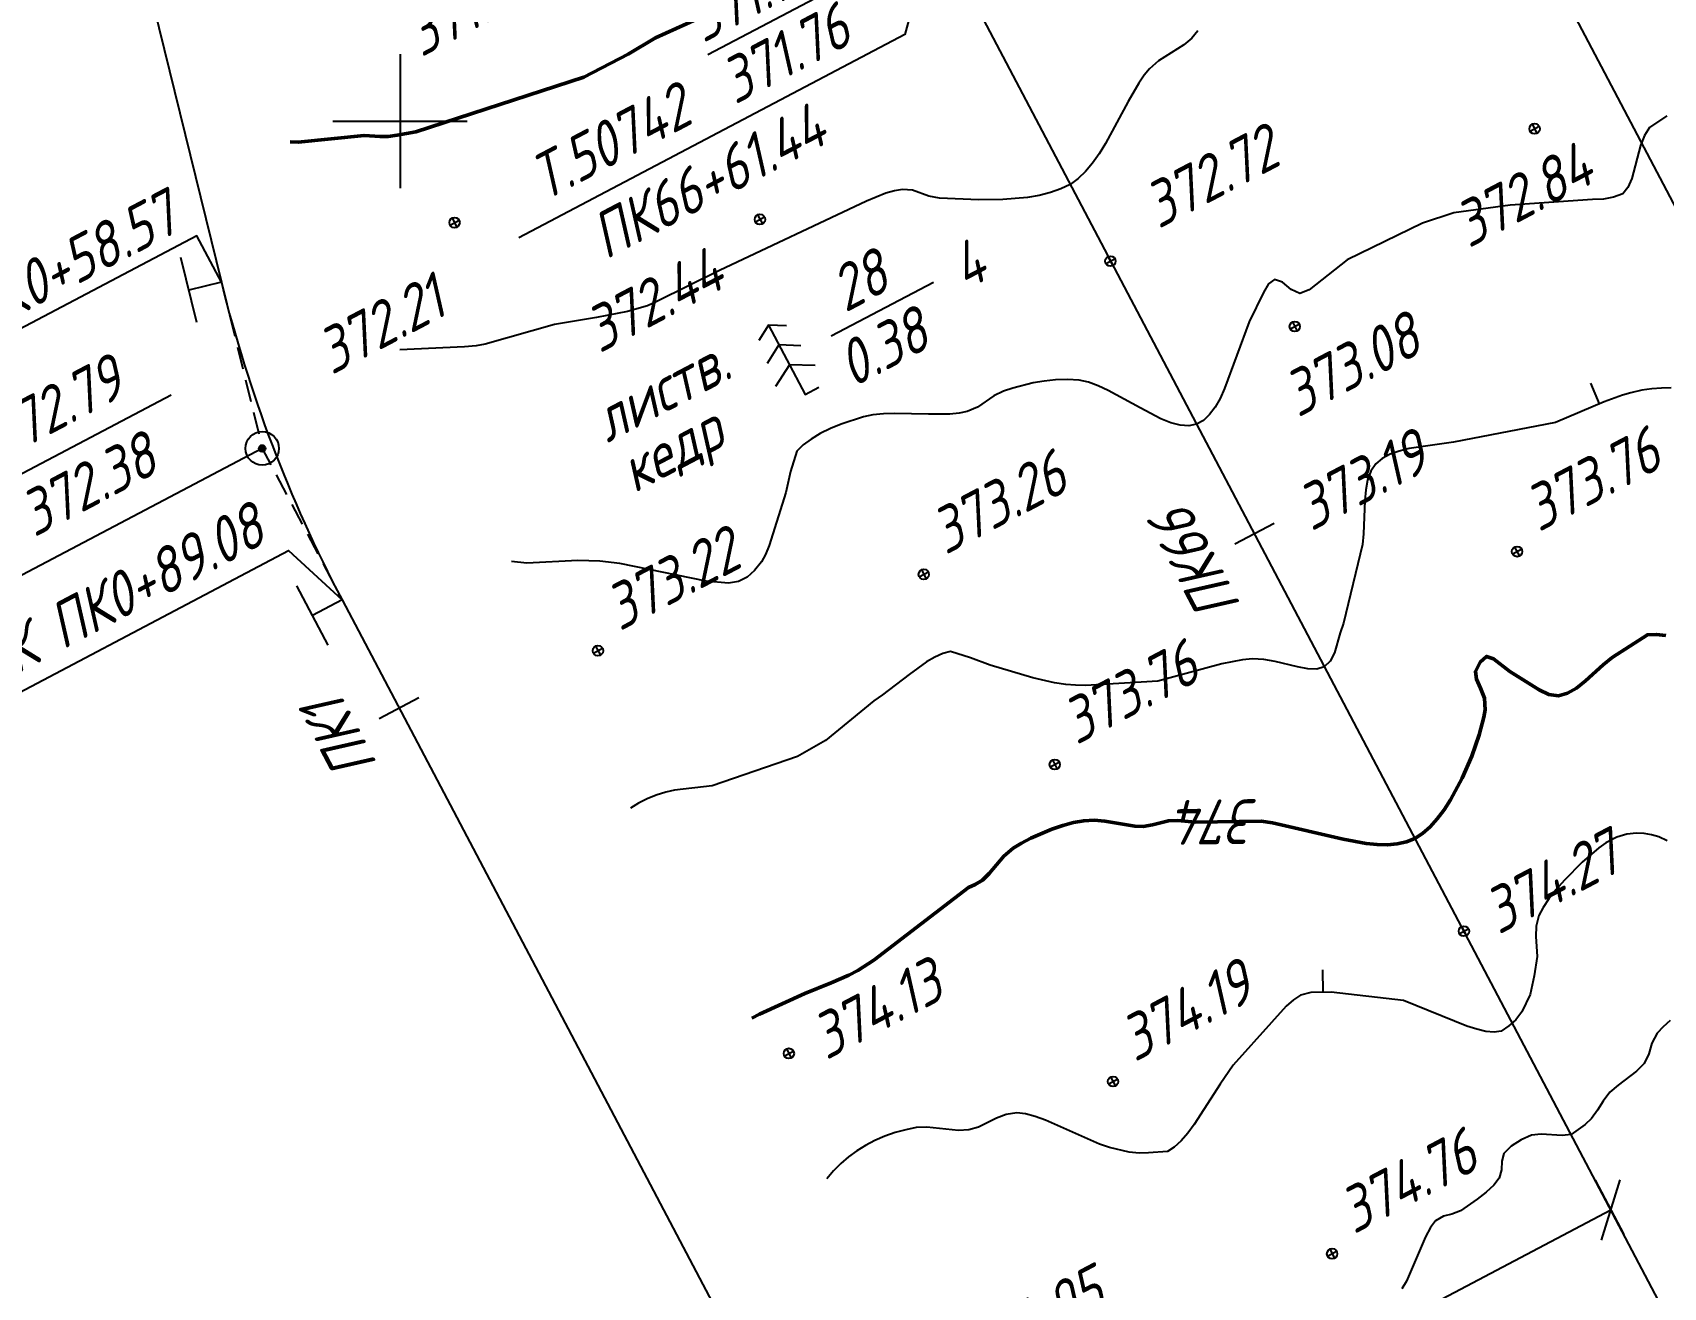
# Model space of a CAD drawing. Extents: x 1519576 to 1520221, y 2185176 to 2185962.
# Drawn here: x 1519767.1 to 1519913.1, y 2185695.7 to 2185807.9 of the extents above; entities that cross this region are included whole.
import ezdxf
from ezdxf.enums import TextEntityAlignment as Align

# ---------------------------------------------------------------- set-up
doc = ezdxf.new("R2010")
doc.units = 0
doc.header["$PDMODE"] = 35
doc.header["$PDSIZE"] = 2
doc.linetypes.add('ИИHidden', pattern=[3, 2, -1])
for name, color, linetype, lineweight in [('ИИ_ГЕОПУНКТ_025', 7, 'Continuous', 25), ('ИИ_ГЕОСЕТКА_025', 3, 'Continuous', 25), ('ИИ_ОТМЕТКА_025', 7, 'Continuous', 25), ('ИИ_ПИКЕТАЖ_025', 7, 'Continuous', 25), ('ИИ_РАЗМЕР_025', 7, 'Continuous', 25), ('ИИ_РЕЛЬЕФ_025', 34, 'Continuous', 25), ('ИИ_РЕЛЬЕФ_050', 34, 'Continuous', 50), ('ИИ_ТРАССА_АД_025', 1, 'Continuous', 25), ('ИИ_ТРАССА_ЛЭП_025', 7, 'Continuous', 25), ('ИИ_ТРАССА_ТРУБ_025', 7, 'Continuous', 25), ('ИИ_УГОДЬЯ_025', 7, 'Continuous', 25)]:
    doc.layers.add(name, color=color, linetype=linetype, lineweight=lineweight)
doc.styles.add('VNIPISIMPLEXCUR', font='simplex.shx', dxfattribs={"width": 0.8, "oblique": 15})
doc.dimstyles.new('ИИ-2000-м-dm$0', dxfattribs={"dimscale": 2, "dimtxt": 2.5, "dimasz": 2.5, "dimexe": 1.25, "dimexo": 0, "dimgap": 1, "dimtad": 1, "dimtoh": 1, "dimzin": 1, "dimdsep": 46, "dimtxsty": 'VNIPISIMPLEXCUR', "dimblk": 'OBLIQUE', "dimcen": 2.5, "dimaunit": 1, "dimadec": 4, "dimazin": 0, "dimtfac": 1, "dimtmove": 1, "dimatfit": 2, "dimfxl": 1, "dimarcsym": 0})
doc.dimstyles.new('ИИ-2000-м-dm$2', dxfattribs={"dimscale": 2, "dimtxt": 2.5, "dimasz": 2.5, "dimexe": 1.25, "dimexo": 0, "dimgap": 1, "dimtad": 2, "dimtoh": 1, "dimzin": 1, "dimdsep": 46, "dimtxsty": 'VNIPISIMPLEXCUR', "dimcen": 2.5, "dimaunit": 1, "dimazin": 0, "dimtfac": 1, "dimtmove": 1, "dimatfit": 2, "dimfxl": 1, "dimarcsym": 0})

# ---------------------------------------------------------------- blocks, each defined once
blk = doc.blocks.new('PICKET')
at = {"color": 0, "linetype": 'Continuous', "lineweight": 25}
for p, q in [((-0.23, 0), (0.23, 0)), ((0, 0.23), (0, -0.23))]:
    blk.add_line(p, q, dxfattribs=at)
blk.add_circle((0, 0), 0.23, dxfattribs=at)
at = {"color": 0, "linetype": 'Continuous', "style": 'VNIPISIMPLEXCUR', "oblique": 15, "width": 0.8}
blk.add_attdef('OTMETKA', (1.25, 0.3), '', height=2, dxfattribs=at)
at = {"color": 8, "linetype": 'Continuous', "style": 'VNIPISIMPLEXCUR', "oblique": 15, "width": 0.8, "flags": 1}
blk.add_attdef('NOMER', (1.25, -2.7), '', height=2, dxfattribs=at)
blk = doc.blocks.new('ИИ050052Р')
at = {"linetype": 'Continuous', "lineweight": 25}
h = blk.add_hatch(color=0, dxfattribs=at)
edge = h.paths.add_edge_path()
edge.add_arc((0, 0), 0.15, 0, 360)
at = {"color": 0, "linetype": 'Continuous', "lineweight": 25}
for radius in [0.75, 0.15]:
    blk.add_circle((0, 0), radius, dxfattribs=at)
at = {"color": 0, "linetype": 'Continuous', "style": 'VNIPISIMPLEXCUR', "oblique": 15, "width": 0.8}
for tag, p in [('CENTRE', (1.45, 0.7)), ('HEIGHT', (1.45, -2.7))]:
    blk.add_attdef(tag, p, '', height=2, dxfattribs=at)
for tag, p in [('NUMBER', (-2, -1)), ('STATIONING', (-2, -4.4)), ('ALPHA', (-2, -7.8))]:
    blk.add_attdef(tag, text='', height=2, dxfattribs=at).set_placement(p, align=Align.RIGHT)
at = {"color": 253, "linetype": 'Continuous', "style": 'VNIPISIMPLEXCUR', "oblique": 15, "width": 0.8, "flags": 1}
blk.add_attdef('NOTE', text='', height=1.6, dxfattribs=at).set_placement((-2, -10.8), align=Align.RIGHT)
blk = doc.blocks.new('ИИ15001')
at = {"color": 0, "linetype": 'Continuous', "lineweight": 25}
blk.add_lwpolyline([(0, 1), (0, -1)], dxfattribs=at)
at = {"color": 0, "linetype": 'Continuous', "lineweight": 25, "style": 'VNIPISIMPLEXCUR', "oblique": 15, "width": 0.8}
blk.add_attdef('STATIONING', text='', height=2, dxfattribs=at).set_placement((0, 2), align=Align.CENTER)
at = {"color": 7, "linetype": 'Continuous', "lineweight": 25, "style": 'VNIPISIMPLEXCUR', "oblique": 15, "width": 0.8}
blk.add_attdef('HEIGHT', text='', height=2, dxfattribs=at).set_placement((0, -2), align=Align.TOP_CENTER)
blk = doc.blocks.new('ИИ053672А')
at = {"color": 0, "linetype": 'Continuous'}
for points in [[(0.7, 3.096), (0, 3.5), (-0.7, 3.096)], [(0, 3.5), (0, 0), (0.7, 0)], [(0.85, 2.009), (0, 2.5), (-0.85, 2.009)], [(1, 0.923), (0, 1.5), (-1, 0.923)]]:
    blk.add_lwpolyline(points, dxfattribs=at)
at = {"color": 0, "linetype": 'Continuous', "style": 'VNIPISIMPLEXCUR', "oblique": 15, "width": 0.8}
blk.add_attdef('RACE1', text='', height=2, dxfattribs=at).set_placement((-2, 2.25), align=Align.RIGHT)
blk.add_attdef('HEIGHT', (2, 2.25), '', height=2, dxfattribs=at)
blk.add_attdef('DISTANCE', text='', height=2, dxfattribs=at).set_placement((8.5, 1.75), align=Align.MIDDLE_LEFT)
blk.add_attdef('RACE2', text='', height=2, dxfattribs=at).set_placement((-2, 1.25), align=Align.TOP_RIGHT)
blk.add_attdef('THICKNESS', text='', height=2, dxfattribs=at).set_placement((2, 1.25), align=Align.TOP_LEFT)
blk = doc.blocks.new('ИИ053296')
at = {"color": 0, "linetype": 'Continuous', "lineweight": 25}
blk.add_lwpolyline([(0, 0), (1, 0)], dxfattribs=at)
blk = doc.blocks.new('ИИ05012')
at = {"color": 0, "linetype": 'Continuous', "lineweight": 25, "flags": 128}
for points in [[(0, 3), (0, -3)], [(-3, 0), (3, 0)]]:
    blk.add_lwpolyline(points, dxfattribs=at)
blk = doc.blocks.new('ИИ15003')
at = {"linetype": 'Continuous'}
h = blk.add_hatch(color=0, dxfattribs=at)
edge = h.paths.add_edge_path()
edge.add_arc((0, 0), 0.15, 0, 360)
at = {"color": 0, "linetype": 'Continuous'}
for radius in [0.75, 0.15]:
    blk.add_circle((0, 0), radius, dxfattribs=at)
at = {"color": 253, "style": 'VNIPISIMPLEXCUR', "oblique": 15, "width": 0.8, "flags": 1}
blk.add_attdef('NOTE', text='', height=1.6, dxfattribs=at).set_placement((-1.75, -0.8), align=Align.RIGHT)
at = {"color": 0, "style": 'VNIPISIMPLEXCUR', "oblique": 15, "width": 0.8}
for tag, p in [('NUMBER', (1.75, -1)), ('CENTRE', (1.75, -5)), ('HEIGHT', (1.75, -9)), ('STATIONING', (1.75, -13)), ('ALPHA', (1.75, -17)), ('RADIUS', (1.75, -21)), ('TANGENT', (1.75, -25)), ('CURVE', (1.75, -29)), ('BISECTOR', (1.75, -33)), ('INCREMENT', (1.75, -37)), ('COMPOUND_TANGENT', (1.75, -41)), ('COMPOUND_CURVE', (1.75, -45)), ('COMPOUND_BISECTOR', (1.75, -49)), ('COMPOUND_INCR', (1.75, -53)), ('CURVE_LENGTH', (1.75, -57)), ('TANGENT_INCR', (1.75, -61)), ('RADIUS_INCR', (1.75, -65))]:
    blk.add_attdef(tag, p, '', height=2, dxfattribs=at)
blk = doc.blocks.new('ИИ15004')
at = {"color": 0, "linetype": 'Continuous', "lineweight": 25}
for points in [[(-1.5, 1.5), (1.5, 1.5)], [(0, 0), (0, 1.5)]]:
    blk.add_lwpolyline(points, dxfattribs=at)
at = {"color": 0, "style": 'VNIPISIMPLEXCUR', "oblique": 15, "width": 0.8}
blk.add_attdef('STATIONING', (1, 2.5), '', height=2, rotation=90, dxfattribs=at)
at = {"color": 7, "style": 'VNIPISIMPLEXCUR', "oblique": 15, "width": 0.8}
blk.add_attdef('HEIGHT', text='', height=2, dxfattribs=at).set_placement((0, -1.3), align=Align.TOP_CENTER)
blk = doc.blocks.new('_Oblique')
at = {"color": 0, "linetype": 'ByBlock', "lineweight": -2}
blk.add_line((-0.5, -0.5), (0.5, 0.5), dxfattribs=at)
blk = doc.blocks.new('*D40')
at = {"layer": 'Defpoints', "color": 0, "transparency": 16777216}
for p in [(1519906.94, 2185705.26), (1519908.35, 2185702.59), (1519840.59, 2185670.3)]:
    blk.add_point(p, dxfattribs=at)
at = {"layer": 'ИИ_РАЗМЕР_025', "color": 0, "lineweight": -2, "transparency": 16777216}
for p, q in [((1519906.94, 2185705.26), (1519909.51, 2185700.38)), ((1519842, 2185667.63), (1519908.35, 2185702.59)), ((1519840.59, 2185670.3), (1519843.17, 2185665.42))]:
    blk.add_line(p, q, dxfattribs=at)
at = {"layer": 'ИИ_РАЗМЕР_025', "color": 0, "lineweight": -2, "transparency": 16777216, "xscale": 4, "yscale": 4, "zscale": 4}
for p, rotation in [((1519908.35, 2185702.59), 27.78643422812928), ((1519842, 2185667.63), 207.7864342281293)]:
    blk.add_blockref('_Oblique', p, dxfattribs=dict(at, rotation=rotation))
at = {"layer": 'ИИ_РАЗМЕР_025', "color": 0, "transparency": 16777216, "insert": (1519873.31, 2185688.65), "char_height": 4, "attachment_point": 5, "rotation": 27.7864, "style": 'VNIPISIMPLEXCUR'}
blk.add_mtext('75.00', dxfattribs=at)
blk = doc.blocks.new('*U41')
at = {"color": 0, "linetype": 'ByBlock', "lineweight": -2}
for points in [[(-36.771, 0), (-51.317, 0)], [(-36.771, 0), (-36.771, -28)], [(0, 0), (-36.771, 0)], [(-36.771, -4), (-51.317, -4)], [(-36.771, -8), (-51.317, -8)], [(-36.771, -12), (-51.317, -12)], [(-36.771, -16), (-51.317, -16)], [(-36.771, -20), (-51.317, -20)], [(-36.771, -24), (-51.317, -24)], [(-36.771, -28), (-51.317, -28)]]:
    blk.add_lwpolyline(points, dxfattribs=at)
blk = doc.blocks.new('*D43')
at = {"layer": 'Defpoints', "color": 0, "transparency": 16777216}
for p in [(1519847.82, 2185817.46), (1519954.78, 2185633.8), (1519934.67, 2185630.07), (1519952.18, 2185619.41), (1519880.47, 2185594.64)]:
    blk.add_point(p, dxfattribs=at)
at = {"layer": 'ИИ_РАЗМЕР_025', "color": 0, "lineweight": -2, "transparency": 16777216}
for p, q in [((1519932.84, 2185642.13), (1519925.35, 2185638.18)), ((1519935.2, 2185633.19), (1519932.84, 2185642.13))]:
    blk.add_line(p, q, dxfattribs=at)
blk.add_arc((1519946.81, 2185629.6), 12.15, 136.7312, 188.8428, dxfattribs=at)
at = {"layer": 'ИИ_РАЗМЕР_025', "color": 0, "transparency": 16777216}
for points in [[(1519937.56, 2185638.46), (1519938.37, 2185637.4), (1519941.15, 2185640.35)], [(1519935.44, 2185627.94), (1519934.17, 2185627.52), (1519936.06, 2185623.93)]]:
    blk.add_solid(points, dxfattribs=at)
at = {"layer": 'ИИ_РАЗМЕР_025', "color": 0, "transparency": 16777216, "insert": (1519927.25, 2185642.57), "char_height": 4, "attachment_point": 5, "rotation": 27.7843, "style": 'VNIPISIMPLEXCUR'}
blk.add_mtext('90°', dxfattribs=at)
blk = doc.blocks.new('*U50')
at = {"color": 0, "linetype": 'ByBlock', "lineweight": -2}
for points in [[(0, 0), (-32.651, -4.067)], [(-32.651, -4.067), (-77.996, -4.067)], [(-32.651, -4.067), (-32.651, -8.067)], [(-32.651, -8.067), (-77.996, -8.067)]]:
    blk.add_lwpolyline(points, dxfattribs=at)

msp = doc.modelspace()

# ---------------------------------------------------------------- linework, layer by layer
at = {"layer": 'ИИ_ГЕОПУНКТ_025', "elevation": 371.76}
msp.add_lwpolyline([(1519847.82, 2185817.46), (1519845.17, 2185807.739), (1519810.642, 2185789.547)], dxfattribs=at)
at = {"layer": 'ИИ_ГЕОПУНКТ_025'}
for points in [[(1519827.546, 2185805.961), (1519841.919, 2185813.534)], [(1519765.139, 2185767.95), (1519779.512, 2185775.523)]]:
    msp.add_lwpolyline(points, dxfattribs=at)
at = {"layer": 'ИИ_ПИКЕТАЖ_025', "color": 1}
for points in [[(1519784.01, 2185785.604), (1519781.831, 2185789.739), (1519749.993, 2185772.963)], [(1519757.314, 2185744.353), (1519790.031, 2185761.591), (1519794.816, 2185757.157)]]:
    msp.add_lwpolyline(points, dxfattribs=at)
at = {"layer": 'ИИ_РЕЛЬЕФ_025'}
for points, elevation in [([(1519871.408, 2185808.067), (1519870.859, 2185807.414), (1519870.15, 2185806.817), (1519867.875, 2185805.394), (1519867.075, 2185804.688), (1519866.585, 2185804.109), (1519866.104, 2185803.41), (1519865.149, 2185801.746), (1519863.124, 2185797.985), (1519862.565, 2185797.087), (1519861.973, 2185796.251), (1519861.345, 2185795.5), (1519860.676, 2185794.856), (1519859.96, 2185794.343), (1519859.129, 2185793.928), (1519858.201, 2185793.601), (1519857.199, 2185793.353), (1519856.143, 2185793.174), (1519853.954, 2185792.986), (1519851.802, 2185792.964), (1519848.289, 2185793.119), (1519847.33, 2185793.292), (1519845.862, 2185793.836), (1519844.976, 2185793.889), (1519844.263, 2185793.767), (1519843.477, 2185793.54), (1519841.736, 2185792.845), (1519828.594, 2185786.638), (1519822.972, 2185783.85), (1519822.158, 2185783.475), (1519820.368, 2185782.967), (1519817.578, 2185782.432), (1519813.823, 2185781.797), (1519807.608, 2185780.047), (1519806.828, 2185779.907), (1519805.78, 2185779.805), (1519799.981, 2185779.54)], 372.5), ([(1519913.355, 2185800.474), (1519911.815, 2185799.432), (1519911.36, 2185798.723), (1519911.021, 2185797.83), (1519910.23, 2185794.874), (1519909.886, 2185794.073), (1519909.425, 2185793.502), (1519908.59, 2185793.187), (1519907.693, 2185793.003), (1519906.715, 2185792.995), (1519899.343, 2185792.478), (1519894.308, 2185791.781), (1519891.493, 2185790.868), (1519884.748, 2185787.592), (1519881.353, 2185784.91), (1519880.533, 2185784.579), (1519879.747, 2185784.928), (1519878.963, 2185785.582), (1519878.249, 2185785.843), (1519877.729, 2185785.442), (1519877.273, 2185784.676), (1519875.991, 2185782.043), (1519873.791, 2185776.071), (1519873.38, 2185775.189), (1519872.932, 2185774.404), (1519872.437, 2185773.741), (1519871.886, 2185773.225), (1519871.269, 2185772.878), (1519870.576, 2185772.737), (1519869.806, 2185772.795), (1519868.974, 2185773.018), (1519868.091, 2185773.372), (1519866.227, 2185774.335), (1519863.378, 2185775.907), (1519862.466, 2185776.328), (1519861.595, 2185776.641), (1519860.776, 2185776.81), (1519859.719, 2185776.875), (1519858.67, 2185776.846), (1519857.644, 2185776.739), (1519856.652, 2185776.571), (1519854.824, 2185776.111), (1519854.013, 2185775.853), (1519853.143, 2185775.432), (1519851.687, 2185774.41), (1519850.756, 2185774.012), (1519850.026, 2185773.864), (1519849.191, 2185773.788), (1519847.297, 2185773.779), (1519844.239, 2185773.84), (1519843.254, 2185773.805), (1519842.324, 2185773.711), (1519841.473, 2185773.538), (1519839.489, 2185772.897), (1519838.521, 2185772.498), (1519837.61, 2185772.05), (1519836.785, 2185771.559), (1519836.079, 2185771.028), (1519835.52, 2185770.461), (1519834.929, 2185768.653), (1519834.517, 2185766.777), (1519833.041, 2185762.031), (1519832.706, 2185761.23), (1519832.335, 2185760.567), (1519831.721, 2185759.783), (1519831.054, 2185759.2), (1519830.303, 2185758.81), (1519829.389, 2185758.676), (1519827.381, 2185758.827), (1519819.662, 2185760.416), (1519817.871, 2185760.636), (1519815.921, 2185760.696), (1519811.344, 2185760.463), (1519809.968, 2185760.588)], 373), ([(1519913.749, 2185776.138), (1519912.89, 2185776.116), (1519912.025, 2185776.049), (1519911.12, 2185775.916), (1519910.139, 2185775.702), (1519909.391, 2185775.483), (1519907.753, 2185774.877), (1519903.388, 2185773.034), (1519894.264, 2185771.271), (1519890.296, 2185770.7), (1519889.403, 2185770.481), (1519888.596, 2185770.195), (1519887.899, 2185769.824), (1519887.336, 2185769.35), (1519886.885, 2185768.679), (1519886.586, 2185767.889), (1519886.416, 2185767.001), (1519886.331, 2185766.047), (1519886.227, 2185763.067), (1519886.118, 2185762.132), (1519884.426, 2185755.076), (1519884.13, 2185754.229), (1519883.613, 2185752.44), (1519883.239, 2185751.694), (1519882.694, 2185751.167), (1519882.034, 2185750.971), (1519881.232, 2185750.996), (1519880.323, 2185751.168), (1519878.319, 2185751.665), (1519877.291, 2185751.845), (1519876.292, 2185751.882), (1519875.4, 2185751.794), (1519873.552, 2185751.444), (1519867.824, 2185749.894), (1519861.349, 2185749.507), (1519860.455, 2185749.526), (1519859.579, 2185749.592), (1519858.571, 2185749.738), (1519856.622, 2185750.197), (1519852.808, 2185751.316), (1519851.049, 2185751.981), (1519849.26, 2185752.537), (1519848.586, 2185752.37), (1519847.87, 2185752.052), (1519847.121, 2185751.615), (1519845.555, 2185750.499), (1519843.165, 2185748.675), (1519842.391, 2185748.147), (1519838.07, 2185744.574), (1519835.582, 2185743.145), (1519827.941, 2185740.54), (1519824.565, 2185740.143), (1519823.778, 2185739.961), (1519822.931, 2185739.686), (1519822.121, 2185739.358), (1519821.347, 2185738.977), (1519820.611, 2185738.543)], 373.5), ([(1519913.4, 2185735.61), (1519912.661, 2185735.954), (1519911.997, 2185736.152), (1519911.339, 2185736.278), (1519910.65, 2185736.295), (1519909.789, 2185736.195), (1519908.885, 2185735.945), (1519907.913, 2185735.445), (1519907.284, 2185734.995), (1519905.784, 2185733.706), (1519904.198, 2185732.101), (1519903.462, 2185731.258), (1519902.812, 2185730.429), (1519902.283, 2185729.643), (1519901.912, 2185728.934), (1519901.661, 2185727.979), (1519901.645, 2185727.062), (1519901.754, 2185725.25), (1519901.491, 2185723.542), (1519901.136, 2185721.856), (1519900.378, 2185720.31), (1519899.853, 2185719.606), (1519899.214, 2185719.053), (1519898.55, 2185718.58), (1519897.914, 2185718.493), (1519897.178, 2185718.557), (1519896.359, 2185718.746), (1519895.475, 2185719.034), (1519889.8, 2185721.322), (1519883.316, 2185722.065), (1519881.516, 2185722.053), (1519880.589, 2185721.797), (1519879.959, 2185721.394), (1519879.312, 2185720.824), (1519877.984, 2185719.364), (1519874.569, 2185715.539), (1519873.399, 2185713.844), (1519871.074, 2185710.228), (1519870.485, 2185709.442), (1519869.889, 2185708.759), (1519869.284, 2185708.208), (1519868.668, 2185707.817), (1519866.987, 2185707.684), (1519866.143, 2185707.669), (1519865.25, 2185707.744), (1519863.476, 2185708.161), (1519862.603, 2185708.48), (1519857.766, 2185710.628), (1519856.842, 2185710.955), (1519855.979, 2185711.176), (1519855.196, 2185711.262), (1519854.238, 2185711.132), (1519853.378, 2185710.801), (1519851.76, 2185710), (1519850.909, 2185709.75), (1519849.986, 2185709.706), (1519847.133, 2185709.994), (1519846.198, 2185709.948), (1519845.257, 2185709.768), (1519844.311, 2185709.511), (1519843.381, 2185709.184), (1519842.484, 2185708.794), (1519841.641, 2185708.35), (1519840.873, 2185707.866), (1519840.143, 2185707.325), (1519839.451, 2185706.727), (1519838.798, 2185706.073), (1519838.183, 2185705.363)], 374.5), ([(1519913.675, 2185719.53), (1519913.035, 2185718.966), (1519912.511, 2185718.401), (1519912.033, 2185717.504), (1519911.751, 2185716.565), (1519911.32, 2185715.679), (1519910.657, 2185714.999), (1519908.995, 2185713.756), (1519908.276, 2185713.115), (1519907.675, 2185712.315), (1519907.17, 2185711.498), (1519906.621, 2185710.769), (1519906.041, 2185710.235), (1519904.789, 2185709.336), (1519903.986, 2185709.232), (1519902.117, 2185709.378), (1519901.264, 2185709.28), (1519900.316, 2185708.849), (1519899.424, 2185708.303), (1519898.783, 2185707.625), (1519898.606, 2185706.938), (1519898.57, 2185706.189), (1519898.364, 2185705.442), (1519897.877, 2185704.814), (1519897.193, 2185704.164), (1519896.405, 2185703.536), (1519894.89, 2185702.516), (1519894.12, 2185702.218), (1519893.38, 2185702.037), (1519892.671, 2185701.617), (1519892.2, 2185701.009), (1519891.753, 2185700.166), (1519890.072, 2185696.219), (1519889.65, 2185695.531)], 375)]:
    msp.add_lwpolyline(points, dxfattribs=dict(at, elevation=elevation))
at = {"layer": 'ИИ_РЕЛЬЕФ_050'}
for points, elevation in [([(1519827.472, 2185809.535), (1519822.857, 2185807.447), (1519820.416, 2185805.98), (1519816.462, 2185803.939), (1519801.428, 2185799.047), (1519799.757, 2185798.73), (1519798.94, 2185798.63), (1519798.209, 2185798.623), (1519796.777, 2185798.71), (1519790.88, 2185798.128), (1519790.182, 2185798.141)], 372), ([(1519913.288, 2185753.968), (1519912.412, 2185754.084), (1519911.631, 2185754.053), (1519908.48, 2185751.998), (1519907.678, 2185751.361), (1519906.074, 2185749.919), (1519905.272, 2185749.281), (1519904.471, 2185748.813), (1519903.67, 2185748.597), (1519902.797, 2185748.71), (1519901.924, 2185749.105), (1519899.306, 2185750.771), (1519897.849, 2185751.903), (1519897.227, 2185752.107), (1519896.67, 2185751.581), (1519896.237, 2185750.75), (1519896.339, 2185750.066), (1519896.7, 2185749.278), (1519897.049, 2185748.371), (1519897.114, 2185747.328), (1519896.993, 2185746.686), (1519896.562, 2185745.084), (1519895.901, 2185743.199), (1519895.038, 2185741.203), (1519894, 2185739.268), (1519893.423, 2185738.377), (1519892.814, 2185737.565), (1519892.174, 2185736.855), (1519891.508, 2185736.268), (1519890.819, 2185735.825), (1519890.064, 2185735.518), (1519889.241, 2185735.334), (1519888.36, 2185735.259), (1519887.427, 2185735.278), (1519886.451, 2185735.375), (1519884.402, 2185735.747), (1519878.062, 2185737.22), (1519877.062, 2185737.361), (1519871.19, 2185737.276), (1519869.561, 2185737.414), (1519868.76, 2185737.41), (1519867.332, 2185737.045), (1519866.507, 2185736.906), (1519865.758, 2185736.932), (1519863.062, 2185737.371), (1519862.109, 2185737.452), (1519861.179, 2185737.407), (1519860.268, 2185737.236), (1519859.311, 2185736.98), (1519858.336, 2185736.653), (1519856.457, 2185735.851), (1519855.613, 2185735.406), (1519854.872, 2185734.952), (1519854.037, 2185734.245), (1519852.712, 2185732.674), (1519852.131, 2185732.093), (1519851.478, 2185731.706), (1519850.867, 2185731.424), (1519842.411, 2185724.934), (1519840.966, 2185724.005), (1519840.166, 2185723.581), (1519838.587, 2185722.892), (1519836.233, 2185721.958), (1519832.154, 2185720.1), (1519831.494, 2185719.735)], 374)]:
    msp.add_lwpolyline(points, dxfattribs=dict(at, elevation=elevation))
at = {"layer": 'ИИ_ТРАССА_АД_025'}
msp.add_lwpolyline([(1519770.029, 2185842.478), (1519784.01, 2185785.604, 0.0610615), (1519794.816, 2185757.157), (1519880.469, 2185594.638)], format="xyb", dxfattribs=at)
at = {"layer": 'ИИ_ТРАССА_АД_025', "color": 1, "linetype": 'ИИHidden', "flags": 128}
msp.add_lwpolyline([(1519784.01, 2185785.604), (1519787.669, 2185770.718), (1519794.816, 2185757.157)], dxfattribs=at)
at = {"layer": 'ИИ_ТРАССА_ЛЭП_025', "elevation": 1.459}
msp.add_lwpolyline([(1519975.819, 2185675.276), (1519886.217, 2185845.319)], dxfattribs=at)
at = {"layer": 'ИИ_ТРАССА_ТРУБ_025', "color": 4}
msp.add_lwpolyline([(1519657.402, 2185386.805), (1519684.31, 2185400.98), (1519807.96, 2185466.13), (1519984.05, 2185558.95), (1519952.18, 2185619.41), (1519847.82, 2185817.46), (1519806.553, 2185895.816)], dxfattribs=at)
at = {"layer": 'ИИ_УГОДЬЯ_025'}
msp.add_lwpolyline([(1519838.582, 2185780.785), (1519847.729, 2185785.605)], dxfattribs=at)

# ---------------------------------------------------------------- block references
at = {"layer": 'ИИ_ГЕОПУНКТ_025'}
ref = msp.add_blockref('ИИ050052Р', (1519770.029, 2185842.478, 370.64), dxfattribs=dict(at, xscale=2, yscale=2, zscale=2, rotation=27.78444444444445))
ref.add_attrib('NUMBER', 'Т.59799А', dxfattribs={"layer": '0', "color": 0, "linetype": 'Continuous', "height": 4, "rotation": 27.78444, "style": 'VNIPISIMPLEXCUR', "oblique": 15, "width": 0.8}).set_placement((1519654.595, 2185774.847), align=Align.RIGHT)
ref.add_attrib('CENTRE', '371.05', (1519655.669, 2185782.185), dxfattribs={"layer": '0', "color": 0, "linetype": 'Continuous', "height": 4, "rotation": 27.78444, "style": 'VNIPISIMPLEXCUR', "oblique": 15, "width": 0.8})
ref.add_attrib('HEIGHT', '370.64', (1519657.312, 2185776.206), dxfattribs={"layer": '0', "color": 0, "linetype": 'Continuous', "height": 4, "rotation": 27.78444, "style": 'VNIPISIMPLEXCUR', "oblique": 15, "width": 0.8})
ref.add_attrib('STATIONING', 'ПК0 трассы а.д. к пл. КУ N65-72', dxfattribs={"layer": '0', "color": 0, "linetype": 'Continuous', "height": 4, "rotation": 27.78444, "style": 'VNIPISIMPLEXCUR', "oblique": 15, "width": 0.8}).set_placement((1519716.242, 2185798.211), align=Align.RIGHT)
at = {"layer": 'ИИ_ГЕОПУНКТ_025', "xscale": 2, "yscale": 2, "zscale": 2}
for name, p, rotation in [('*U50', (1519770.029, 2185842.478, 370.64), 27.78431639694339), ('*U41', (1519787.669, 2185770.718), 27.78444444444445)]:
    msp.add_blockref(name, p, dxfattribs=dict(at, rotation=rotation))
at = {"layer": 'ИИ_ГЕОПУНКТ_025'}
ref = msp.add_blockref('ИИ050052Р', (1519847.82, 2185817.46, 371.76), dxfattribs=dict(at, xscale=2, yscale=2, zscale=2, rotation=27.78444444444445))
ref.add_attrib('NUMBER', 'Т.50742', dxfattribs={"layer": '0', "color": 0, "linetype": 'Continuous', "height": 4, "rotation": 27.78444, "style": 'VNIPISIMPLEXCUR', "oblique": 15, "width": 0.8}).set_placement((1519826.351, 2185799.877), align=Align.RIGHT)
ref.add_attrib('CENTRE', '371.97', (1519827.117, 2185806.95), dxfattribs={"layer": '0', "color": 0, "linetype": 'Continuous', "height": 4, "rotation": 27.78444, "style": 'VNIPISIMPLEXCUR', "oblique": 15, "width": 0.8})
ref.add_attrib('HEIGHT', '371.76', (1519829.975, 2185801.438), dxfattribs={"layer": '0', "color": 0, "linetype": 'Continuous', "height": 4, "rotation": 27.78444, "style": 'VNIPISIMPLEXCUR', "oblique": 15, "width": 0.8})
ref.add_attrib('STATIONING', 'ПК66+61.44', dxfattribs={"layer": '0', "color": 0, "linetype": 'Continuous', "height": 4, "rotation": 27.78444, "style": 'VNIPISIMPLEXCUR', "oblique": 15, "width": 0.8}).set_placement((1519838.476, 2185798.139), align=Align.RIGHT)
ref = msp.add_blockref('ИИ15003', (1519787.669, 2185770.718), dxfattribs=dict(at, xscale=2, yscale=2, zscale=2, rotation=27.78444444444445))
ref.add_attrib('NUMBER', 'ВУ 59798А', (1519695.752, 2185724.577), dxfattribs={"layer": '0', "color": 0, "height": 4, "rotation": 27.78444, "style": 'VNIPISIMPLEXCUR', "oblique": 15, "width": 0.8})
ref.add_attrib('CENTRE', '372.79', (1519764.314, 2185769.651), dxfattribs={"layer": '0', "color": 0, "height": 4, "rotation": 27.78444, "style": 'VNIPISIMPLEXCUR', "oblique": 15, "width": 0.8})
ref.add_attrib('HEIGHT', '372.38', (1519767.257, 2185762.72), dxfattribs={"layer": '0', "color": 0, "height": 4, "rotation": 27.78444, "style": 'VNIPISIMPLEXCUR', "oblique": 15, "width": 0.8})
ref.add_attrib('STATIONING', 'ПК0+73.90', (1519699.458, 2185717.543), dxfattribs={"layer": '0', "color": 0, "height": 4, "rotation": 27.78444, "style": 'VNIPISIMPLEXCUR', "oblique": 15, "width": 0.8})
ref.add_attrib('ALPHA', "a=13°59'", (1519703.187, 2185710.465), dxfattribs={"layer": '0', "color": 0, "height": 4, "rotation": 27.78444, "style": 'VNIPISIMPLEXCUR', "oblique": 15, "width": 0.8})
ref.add_attrib('RADIUS', 'R=125', (1519706.917, 2185703.387), dxfattribs={"layer": '0', "color": 0, "height": 4, "rotation": 27.78444, "style": 'VNIPISIMPLEXCUR', "oblique": 15, "width": 0.8})
ref.add_attrib('TANGENT', 'Т=15.33', (1519710.646, 2185696.31), dxfattribs={"layer": '0', "color": 0, "height": 4, "rotation": 27.78444, "style": 'VNIPISIMPLEXCUR', "oblique": 15, "width": 0.8})
ref.add_attrib('CURVE', 'К=30.51', (1519714.375, 2185689.232), dxfattribs={"layer": '0', "color": 0, "height": 4, "rotation": 27.78444, "style": 'VNIPISIMPLEXCUR', "oblique": 15, "width": 0.8})
ref.add_attrib('BISECTOR', 'Б=0.94', (1519718.104, 2185682.154), dxfattribs={"layer": '0', "color": 0, "height": 4, "rotation": 27.78444, "style": 'VNIPISIMPLEXCUR', "oblique": 15, "width": 0.8})
ref.add_attrib('INCREMENT', 'Д=0.15', (1519721.833, 2185675.077), dxfattribs={"layer": '0', "color": 0, "height": 4, "rotation": 27.78444, "style": 'VNIPISIMPLEXCUR', "oblique": 15, "width": 0.8})
at = {"layer": 'ИИ_ГЕОСЕТКА_025', "xscale": 2, "yscale": 2, "zscale": 2}
msp.add_blockref('ИИ05012', (1519800, 2185800), dxfattribs=at)
at = {"layer": 'ИИ_ОТМЕТКА_025'}
ref = msp.add_blockref('PICKET', (1519816.51, 2185810.37, 371.87), dxfattribs=dict(at, xscale=2, yscale=2, zscale=2, rotation=27.78444444444445))
ref.add_attrib('OTMETKA', '371.87', (1519801.884, 2185805.673, 371.87), dxfattribs={"layer": '0', "color": 0, "linetype": 'Continuous', "height": 4, "rotation": 27.78444, "style": 'VNIPISIMPLEXCUR', "oblique": 15, "width": 0.8})
ref = msp.add_blockref('PICKET', (1519863.569, 2185787.47, 372.72), dxfattribs=dict(at, xscale=2, yscale=2, zscale=2, rotation=27.78444444444445))
ref.add_attrib('OTMETKA', '372.72', (1519867.866, 2185790.309, 372.72), dxfattribs={"layer": '0', "color": 0, "linetype": 'Continuous', "height": 4, "rotation": 27.78444, "style": 'VNIPISIMPLEXCUR', "oblique": 15, "width": 0.8})
ref = msp.add_blockref('PICKET', (1519901.53, 2185799.32, 372.84), dxfattribs=dict(at, xscale=2, yscale=2, zscale=2, rotation=27.78444444444445))
ref.add_attrib('OTMETKA', '372.84', (1519895.629, 2185788.586, 372.84), dxfattribs={"layer": '0', "color": 0, "linetype": 'Continuous', "height": 4, "rotation": 27.78444, "style": 'VNIPISIMPLEXCUR', "oblique": 15, "width": 0.8})
ref = msp.add_blockref('PICKET', (1519804.88, 2185790.92, 372.21), dxfattribs=dict(at, xscale=2, yscale=2, zscale=2, rotation=27.78444444444445))
ref.add_attrib('OTMETKA', '372.21', (1519793.871, 2185777.243, 372.21), dxfattribs={"layer": '0', "color": 0, "linetype": 'Continuous', "height": 4, "rotation": 27.78444, "style": 'VNIPISIMPLEXCUR', "oblique": 15, "width": 0.8})
ref = msp.add_blockref('PICKET', (1519832.21, 2185791.21, 372.44), dxfattribs=dict(at, xscale=2, yscale=2, zscale=2, rotation=27.78444444444445))
ref.add_attrib('OTMETKA', '372.44', (1519817.842, 2185779.183, 372.44), dxfattribs={"layer": '0', "color": 0, "linetype": 'Continuous', "height": 4, "rotation": 27.78444, "style": 'VNIPISIMPLEXCUR', "oblique": 15, "width": 0.8})
ref = msp.add_blockref('PICKET', (1519880.068, 2185781.626, 373.08), dxfattribs=dict(at, xscale=2, yscale=2, zscale=2, rotation=27.78444444444445))
ref.add_attrib('OTMETKA', '373.08', (1519880.342, 2185773.433, 373.08), dxfattribs={"layer": '0', "color": 0, "linetype": 'Continuous', "height": 4, "rotation": 27.78444, "style": 'VNIPISIMPLEXCUR', "oblique": 15, "width": 0.8})
at = {"layer": 'ИИ_ОТМЕТКА_025', "xscale": 2, "yscale": 2, "zscale": 2, "rotation": 27.78444444444445}
for p, values in [((1519899.96, 2185761.49, 373.76), {'OTMETKA': '373.76'}), ((1519846.87, 2185759.45, 373.26), {'OTMETKA': '373.26'}), ((1519817.712, 2185752.623, 373.22), {'OTMETKA': '373.22'}), ((1519858.59, 2185742.44, 373.76), {'OTMETKA': '373.76'}), ((1519863.803, 2185714.076, 374.19), {'OTMETKA': '374.19'}), ((1519883.41, 2185698.67, 374.76), {'OTMETKA': '374.76'}), ((1519849.947, 2185686.297, 374.95), {'OTMETKA': '374.95'})]:
    msp.add_blockref('PICKET', p, dxfattribs=at).add_auto_attribs(values)
at = {"layer": 'ИИ_ОТМЕТКА_025'}
ref = msp.add_blockref('PICKET', (1519895.208, 2185727.529, 374.27), dxfattribs=dict(at, xscale=2, yscale=2, zscale=2, rotation=27.78444444444445))
ref.add_attrib('OTMETKA', '374.27', (1519898.29, 2185727.163, 374.27), dxfattribs={"layer": '0', "color": 0, "linetype": 'Continuous', "height": 4, "rotation": 27.78444, "style": 'VNIPISIMPLEXCUR', "oblique": 15, "width": 0.8})
ref = msp.add_blockref('PICKET', (1519834.8, 2185716.59, 374.13), dxfattribs=dict(at, xscale=2, yscale=2, zscale=2, rotation=27.78444444444445))
ref.add_attrib('OTMETKA', '374.13', (1519838.132, 2185715.94, 374.13), dxfattribs={"layer": '0', "color": 0, "linetype": 'Continuous', "height": 4, "rotation": 27.78444, "style": 'VNIPISIMPLEXCUR', "oblique": 15, "width": 0.8})
at = {"layer": 'ИИ_ПИКЕТАЖ_025', "color": 1}
ref = msp.add_blockref('ИИ15004', (1519784.01, 2185785.604), dxfattribs=dict(at, xscale=2, yscale=2, zscale=2, rotation=103.81058187))
ref.add_attrib('STATIONING', 'НК ПК0+58.57', dxfattribs={"layer": '0', "color": 0, "height": 4, "rotation": 27.78444, "style": 'VNIPISIMPLEXCUR', "oblique": 15, "width": 0.8}).set_placement((1519779.549, 2185792.065), align=Align.MIDDLE_RIGHT)
at = {"layer": 'ИИ_ПИКЕТАЖ_025', "color": 4}
ref = msp.add_blockref('ИИ15001', (1519876.463, 2185763.103, 373.19), dxfattribs=dict(at, xscale=2, yscale=2, zscale=2, rotation=117.7864))
ref.add_attrib('STATIONING', 'ПК66', dxfattribs={"layer": '0', "color": 0, "linetype": 'Continuous', "lineweight": 25, "height": 4, "rotation": 117.7864, "style": 'VNIPISIMPLEXCUR', "oblique": 15, "width": 0.8}).set_placement((1519872.924, 2185761.238), align=Align.CENTER)
ref.add_attrib('HEIGHT', '373.19', dxfattribs={"layer": '0', "color": 7, "linetype": 'Continuous', "lineweight": 25, "height": 4, "rotation": 27.78444, "style": 'VNIPISIMPLEXCUR', "oblique": 15, "width": 0.8}).set_placement((1519885.042, 2185769.622), align=Align.TOP_CENTER)
at = {"layer": 'ИИ_ПИКЕТАЖ_025', "color": 1}
ref = msp.add_blockref('ИИ15004', (1519794.816, 2185757.157), dxfattribs=dict(at, xscale=2, yscale=2, zscale=2, rotation=117.79071779))
ref.add_attrib('STATIONING', 'КК ПК0+89.08', dxfattribs={"layer": '0', "color": 0, "height": 4, "rotation": 27.79072, "style": 'VNIPISIMPLEXCUR', "oblique": 15, "width": 0.8}).set_placement((1519787.289, 2185764.142), align=Align.MIDDLE_RIGHT)
at = {"layer": 'ИИ_ПИКЕТАЖ_025', "color": 1, "xscale": 2, "yscale": 2, "zscale": 2, "rotation": 117.7907000006418}
msp.add_blockref('ИИ15001', (1519799.909, 2185747.493), dxfattribs=at).add_auto_attribs({'STATIONING': 'ПК1'})
at = {"layer": 'ИИ_РЕЛЬЕФ_025', "xscale": 2, "yscale": 2, "zscale": 2}
for p, rotation in [((1519907.34, 2185774.703, 373.5), 112.8905941869434), ((1519882.598, 2185722.06, 374.5), 90.37136631694338)]:
    msp.add_blockref('ИИ053296', p, dxfattribs=dict(at, rotation=rotation))
at = {"layer": 'ИИ_УГОДЬЯ_025'}
ref = msp.add_blockref('ИИ053672А', (1519836.243, 2185775.556), dxfattribs=dict(at, xscale=2, yscale=2, zscale=2, rotation=27.78444444444445))
ref.add_attrib('RACE1', 'листв.', dxfattribs={"layer": '0', "color": 0, "linetype": 'Continuous', "height": 4, "rotation": 27.78444, "style": 'VNIPISIMPLEXCUR', "oblique": 15, "width": 0.8}).set_placement((1519829.923, 2185777.156), align=Align.RIGHT)
ref.add_attrib('RACE2', 'кедр', dxfattribs={"layer": '0', "color": 0, "linetype": 'Continuous', "height": 4, "rotation": 27.78444, "style": 'VNIPISIMPLEXCUR', "oblique": 15, "width": 0.8}).set_placement((1519827.443, 2185774.627), align=Align.TOP_RIGHT)
ref.add_attrib('HEIGHT', '28', (1519839.833, 2185782.825), dxfattribs={"layer": '0', "color": 0, "linetype": 'Continuous', "height": 4, "rotation": 27.78444, "style": 'VNIPISIMPLEXCUR', "oblique": 15, "width": 0.8})
ref.add_attrib('THICKNESS', '0.38', dxfattribs={"layer": '0', "color": 0, "linetype": 'Continuous', "height": 4, "rotation": 27.78444, "style": 'VNIPISIMPLEXCUR', "oblique": 15, "width": 0.8}).set_placement((1519838.616, 2185779.633), align=Align.TOP_LEFT)
ref.add_attrib('DISTANCE', '4', dxfattribs={"layer": '0', "color": 0, "linetype": 'Continuous', "height": 4, "rotation": 27.78444, "style": 'VNIPISIMPLEXCUR', "oblique": 15, "width": 0.8}).set_placement((1519849.651, 2185786.577), align=Align.MIDDLE_LEFT)

# ---------------------------------------------------------------- texts
at = {"layer": 'ИИ_РЕЛЬЕФ_025', "style": 'VNIPISIMPLEXCUR', "oblique": 15, "width": 0.8}
msp.add_text('374', height=4, rotation=180.82902, dxfattribs=at).set_placement((1519873.287, 2185737.307, 374), align=Align.MIDDLE)

# ---------------------------------------------------------------- dimensions: what is measured, and where the dimension line sits
at = {"layer": 'ИИ_РАЗМЕР_025'}
dim = msp.add_angular_dim_2l(base=(1519934.668, 2185630.067), line1=((1519952.18, 2185619.41), (1519847.82, 2185817.46)), line2=((1519880.469, 2185594.638), (1519954.78, 2185633.797)), dimstyle='ИИ-2000-м-dm$2', override={"dimtxt": 2, "dimasz": 2, "dimgap": 0.5, "dimtad": 1, "dimadec": 0}, dxfattribs=at)
dim.commit()
dim.dimension.update_dxf_attribs({"geometry": '*D43', "text_midpoint": (1519927.253, 2185642.575), "dimtype": 162})
dim = msp.add_aligned_dim(p1=(1519840.595, 2185670.296), p2=(1519906.944, 2185705.257), distance=-3.014, dimstyle='ИИ-2000-м-dm$0', override={"dimtxt": 2, "dimasz": 2, "dimzin": 0}, dxfattribs=at)
dim.commit()
dim.dimension.update_dxf_attribs({"geometry": '*D40', "text_midpoint": (1519873.31, 2185688.649)})

doc.saveas('drawing.dxf')
